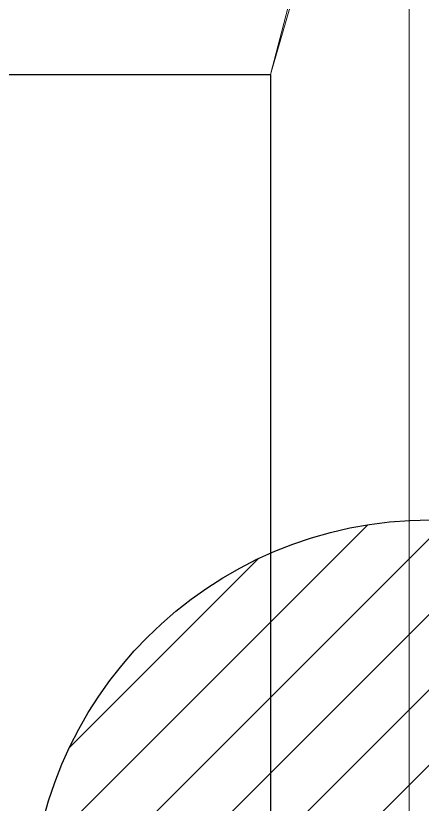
# Model space of a CAD drawing. Extents: x -225 to 1705, y -1183 to 75.
# Drawn here: x -77.8 to -1.5, y -313.3 to -165.5 of the extents above; entities that cross this region are included whole.
import ezdxf

# ---------------------------------------------------------------- set-up
doc = ezdxf.new("R2010")
doc.units = 0
for name, color, linetype in [('IQ_200_3D', 1, 'Continuous'), ('IQ_204_2D', 7, 'Continuous'), ('IQ_CON_HOTWATER_INT', 7, 'Continuous')]:
    doc.layers.add(name, color=color, linetype=linetype)

# ---------------------------------------------------------------- blocks, each defined once
blk = doc.blocks.new('HOOD_LR')
at = {"layer": 'IQ_204_2D'}
for p, q in [((-170, 228.5), (-30, 228.5)), ((-30, 228.5), (-30, -217.5))]:
    blk.add_line(p, q, dxfattribs=at)
at = {"layer": 'IQ_200_3D', "lineweight": 9}
mesh = blk.add_polyface(dxfattribs=at)
corners = [(0, 332, 1365), (0, -332, 1365), (-200, -332, 1365), (-200, 332, 1365), (-4, 328, 1365), (-196, 328, 1365), (-196, -328, 1365), (-4, -328, 1365)]
mesh.append_faces([[corners[k] for k in face] for face in [(1, 7, 4, 0), (0, 4, 5, 3)]], dxfattribs={"vtx0": -1, "vtx2": -1})
mesh.append_faces([[corners[k] for k in face] for face in [(6, 7, 1, 2), (5, 6, 2, 3)]], dxfattribs={"vtx1": -1, "vtx3": -1})
mesh = blk.add_polyface(dxfattribs=at)
corners = [(0, -332, 1785), (0, 332, 1785), (-200, 332, 1785), (-200, -332, 1785), (-170, -217.5, 1785), (-170, 228.5, 1785), (-30, 228.5, 1785), (-30, -217.5, 1785)]
mesh.append_faces([[corners[k] for k in face] for face in [(1, 6, 7, 0), (0, 7, 4, 3)]], dxfattribs={"vtx0": -1, "vtx2": -1})
mesh.append_faces([[corners[k] for k in face] for face in [(5, 6, 1, 2), (4, 5, 2, 3)]], dxfattribs={"vtx1": -1, "vtx3": -1})
mesh = blk.add_polyface(dxfattribs=at)
corners = [(0, -332, 1365), (0, 332, 1365), (-200, 332, 1365), (-200, -332, 1365), (-196, 328, 1365), (-4, 328, 1365), (-4, -328, 1365), (-196, -328, 1365)]
mesh.append_faces([[corners[k] for k in face] for face in [(1, 5, 6, 0), (0, 6, 7, 3)]], dxfattribs={"vtx0": -1, "vtx2": -1})
mesh.append_faces([[corners[k] for k in face] for face in [(4, 5, 1, 2), (7, 4, 2, 3)]], dxfattribs={"vtx1": -1, "vtx3": -1})
mesh = blk.add_polyface(dxfattribs=at)
corners = [(0, 328, 1361), (0, -328, 1361), (-4, -328, 1361), (-4, 328, 1361), (-200, -328, 1361), (-200, 328, 1361), (-196, 328, 1361), (-196, -328, 1361)]
mesh.append_faces([[corners[k] for k in face] for face in [(0, 1, 2, 3), (6, 7, 4, 5)]])
mesh = blk.add_polyface(dxfattribs=at)
corners = [(-4, 328, 1781), (-4, -328, 1781), (-196, -328, 1781), (-196, 328, 1781), (-170, 228.5, 1781), (-170, -217.5, 1781), (-30, -217.5, 1781), (-30, 228.5, 1781)]
mesh.append_faces([[corners[k] for k in face] for face in [(0, 7, 4, 3), (3, 4, 5, 2)]], dxfattribs={"vtx0": -1, "vtx2": -1})
mesh.append_faces([[corners[k] for k in face] for face in [(6, 7, 0, 1), (5, 6, 1, 2)]], dxfattribs={"vtx1": -1, "vtx3": -1})
mesh = blk.add_polyface(dxfattribs=at)
corners = [(-4, 328, 1781), (-4, 328, 1365), (-4, -328, 1365), (-4, -328, 1781)]
mesh.append_faces([[corners[k] for k in face] for face in [(0, 1, 2, 3)]])
mesh = blk.add_polyface(dxfattribs=at)
corners = [(-4, 328, 1361), (-4, -328, 1361), (-4, -328, 1365), (-4, 328, 1365)]
mesh.append_faces([[corners[k] for k in face] for face in [(0, 1, 2, 3)]])
mesh = blk.add_polyface(dxfattribs=at)
corners = [(-170, 228.5, 1785), (-170, 228.5, 1781), (-30, 228.5, 1781), (-30, 228.5, 1785)]
mesh.append_faces([[corners[k] for k in face] for face in [(0, 1, 2, 3)]])
mesh = blk.add_polyface(dxfattribs=at)
corners = [(-30, 228.5, 1785), (-30, 228.5, 1781), (-170, 228.5, 1781), (-170, 228.5, 1785)]
mesh.append_faces([[corners[k] for k in face] for face in [(0, 1, 2, 3)]])
mesh = blk.add_polyface(dxfattribs=at)
corners = [(-30, 228.5, 1785), (-30, 228.5, 1781), (-30, -217.5, 1781), (-30, -217.5, 1785)]
mesh.append_faces([[corners[k] for k in face] for face in [(0, 1, 2, 3)]])
mesh = blk.add_polyface(dxfattribs=at)
corners = [(-30, -217.5, 1785), (-30, -217.5, 1781), (-30, 228.5, 1781), (-30, 228.5, 1785)]
mesh.append_faces([[corners[k] for k in face] for face in [(0, 1, 2, 3)]])
blk = doc.blocks.new('*X8')
at = {"color": 0}
for p, q in [((134.076, 2208.727), (141.893, 2216.545)), ((134.162, 2210.227), (140.393, 2216.459)), ((134.237, 2207.474), (143.147, 2216.384)), ((134.56, 2206.383), (144.238, 2216.061)), ((134.798, 2212.278), (138.342, 2215.822)), ((135.008, 2205.417), (145.203, 2215.612))]:
    blk.add_line(p, q, dxfattribs=at)
blk = doc.blocks.new('hotwater')
blk.add_circle((0, 0), 3)
at = {"xscale": 0.4000000000000909, "yscale": 0.4000000000000909, "zscale": 0.4000000000000909}
blk.add_blockref('*X8', (-56.6275, -883.6206), dxfattribs=at)

msp = doc.modelspace()

# ---------------------------------------------------------------- block references
msp.add_blockref('HOOD_LR', (0, -405))
at = {"layer": 'IQ_CON_HOTWATER_INT', "xscale": 25, "yscale": 25, "zscale": 25}
msp.add_blockref('hotwater', (0, -335), dxfattribs=at)

doc.saveas('drawing.dxf')
